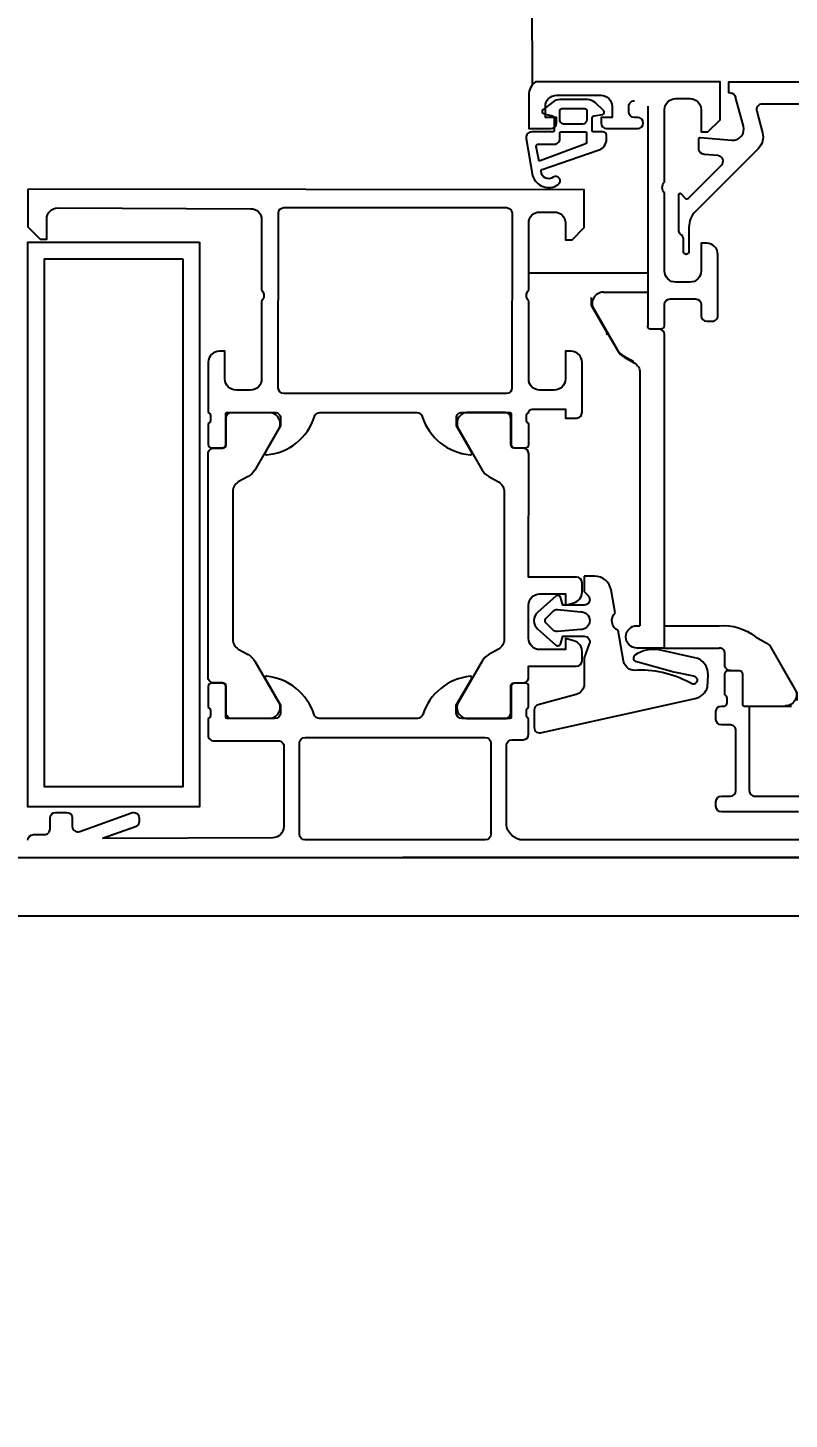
# Model space of a CAD drawing. Header units: metres. Extents: x 493 to 630, y -132 to -15.
# Drawn here: x 554.6355 to 554.7004, y -83.1075 to -82.9889 of the extents above; entities that cross this region are included whole.
import ezdxf
from ezdxf import colors
from ezdxf.entities.mleader import LeaderData, LeaderLine
from ezdxf.math import Vec2, Vec3

# ---------------------------------------------------------------- set-up
doc = ezdxf.new("R2010")
doc.units = ezdxf.units.M
doc.header["$MEASUREMENT"] = 0
doc.header["$PDMODE"] = 3
doc.linetypes.add('HIDDEN2', pattern=[0.1875, 0.125, -0.0625])
for name, color, linetype in [('a_cote_100', 9, 'Continuous'), ('a_cote_50', 9, 'Continuous'), ('a_punctat', 40, 'HIDDEN2'), ('a_tamplarie_ferestre', 6, 'Continuous'), ('a_vederi subtiri', 124, 'Continuous')]:
    doc.layers.add(name, color=color, linetype=linetype)
doc.layers.add('a_suprafete', color=7, linetype='Continuous', plot=False)
doc.styles.get("Standard").update_dxf_attribs({"font": 'ARIALN.TTF'})
doc.dimstyles.new('50 cote', dxfattribs={"dimtxt": 0.09, "dimasz": 0.06, "dimexe": 0, "dimexo": 0, "dimgap": 0.018, "dimtad": 1, "dimdec": 1, "dimlfac": 100, "dimrnd": 0.5, "dimdsep": 46, "dimtxsty": 'Standard', "dimblk": 'OBLIQUE', "dimcen": 0.00045, "dimclrd": 256, "dimclrt": 4, "dimadec": 1, "dimazin": 0, "dimtfac": 1, "dimtdec": 1, "dimtix": 1, "dimtofl": 0, "dimtmove": 0, "dimatfit": 3, "dimldrblk": 'OBLIQUE', "dimfxl": 0, "dimtolj": 1, "dimtzin": 0, "dimarcsym": 0})

# ---------------------------------------------------------------- blocks, each defined once
blk = doc.blocks.new('_Oblique')
at = {"color": 0, "linetype": 'ByBlock', "lineweight": -2}
blk.add_line((-0.5, -0.5), (0.5, 0.5), dxfattribs=at)
blk = doc.blocks.new('*D54')
at = {"layer": 'a_cote_100', "lineweight": -2, "ltscale": 30}
blk.add_line((554.7260096099407, -82.98458062453591), (554.7260096099407, -82.78458062453592), dxfattribs=at)
at = {"layer": 'Defpoints', "color": 0, "ltscale": 30}
for p in [(554.5861438654737, -82.78458062453592), (554.7260096099407, -82.78458062453592), (554.5861438654737, -82.98458062453591)]:
    blk.add_point(p, dxfattribs=at)
at = {"layer": 'a_cote_100', "lineweight": -2, "ltscale": 30, "xscale": 0.06, "yscale": 0.06, "zscale": 0.06}
for p, rotation in [((554.7260096099407, -82.78458062453592), 90), ((554.7260096099407, -82.98458062453591), 270)]:
    blk.add_blockref('_Oblique', p, dxfattribs=dict(at, rotation=rotation))
at = {"layer": 'a_cote_100', "color": 4, "ltscale": 30, "insert": (554.6620580410456, -82.88458062453606), "char_height": 0.09, "attachment_point": 5, "rotation": 90}
blk.add_mtext('\\A1;20', dxfattribs=at)
blk = doc.blocks.new('*D184')
at = {"layer": 'a_cote_50', "lineweight": -2, "ltscale": 0.3}
blk.add_line((555.7103166750776, -83.1885321934308), (554.3603166750777, -83.1885321934308), dxfattribs=at)
at = {"layer": 'Defpoints', "color": 0, "ltscale": 0.3}
for p in [(554.3603166750777, -83.05958062453587), (555.7103166750776, -83.05958062453587), (554.3603166750777, -83.1885321934308)]:
    blk.add_point(p, dxfattribs=at)
at = {"layer": 'a_cote_50', "lineweight": -2, "ltscale": 0.3, "xscale": 0.06, "yscale": 0.06, "zscale": 0.06, "rotation": 180}
blk.add_blockref('_Oblique', (554.3603166750777, -83.1885321934308), dxfattribs=at)
at = {"layer": 'a_cote_50', "lineweight": -2, "ltscale": 0.3, "xscale": 0.06, "yscale": 0.06, "zscale": 0.06}
blk.add_blockref('_Oblique', (555.7103166750776, -83.1885321934308), dxfattribs=at)
at = {"layer": 'a_cote_50', "color": 4, "ltscale": 0.3, "insert": (555.0353166750776, -83.12458062453585), "char_height": 0.09, "attachment_point": 5}
blk.add_mtext('\\A1;135', dxfattribs=at)
blk = doc.blocks.new('nod mobil')
at = {"layer": 'a_tamplarie_ferestre'}
for p, q in [((-0.01929098291367382, 0.06829945930695658), (-0.06929044122536254, 0.06829945930695658)), ((-0.04579087219879341, 0.04948786015586393), (-0.04086445239137504, 0.04948786015586393)), ((-0.04579087219828182, 0.04748788383847113), (-0.04086445239063607, 0.04748788383824376)), ((-0.05128351335896753, 0.01752627020897535), (-0.04729098282501809, 0.01752627020897535))]:
    blk.add_line(p, q, dxfattribs=at)
at = {"layer": 'a_tamplarie_ferestre', "extrusion": (9.860761315262648e-32, 1.500000000000001e-15, -1)}
for points in [[(0.1030061019707205, 0.0682994613654273), (0.06929044122536254, 0.06829945930695658)], [(0.1025061038779995, 0.06625431341268495), (0.1015061057860294, 0.06625431341245758)], [(0.09333502879856326, 0.06554266792556973), (0.09628361820978171, 0.06661646433383339)], [(0.1010061057857143, 0.06575431341258309), (0.1010061057859417, 0.06475431722748226)], [(0.0990061095998982, 0.06475431722748226), (0.09900610959984135, 0.06551031393161111)], [(0.09833504747406607, 0.06598036033585686), (0.09367722665571421, 0.06428400089964725)], [(0.0930061229516923, 0.06475381312009176), (0.09300612295174915, 0.06507285222699011)], [(0.100506107693036, 0.06425431722760777), (0.09950610959964479, 0.06425431722760777)]]:
    blk.add_lwpolyline(points, dxfattribs=at)
at = {"layer": 'a_tamplarie_ferestre', "extrusion": (2.000000000036116e-16, -2.000627397658664e-16, -1)}
for points in [[(0.08099335337495006, 0.06652946017726435), (0.09628361820978171, 0.06661646433383339)], [(0.06189334679523029, 0.06672945712563205), (0.07809334088160824, 0.06672945712563205)], [(0.0799933533745758, 0.05832946311011256), (0.0799933533744479, 0.06552946005831473)], [(0.0785933408813122, 0.06622945712570072), (0.07859334088165326, 0.05802946768790207)], [(0.06139334679484421, 0.05802946768795891), (0.06139334679485842, 0.0662294571254165)], [(0.05999335289840246, 0.06538497458461734), (0.05999335289828878, 0.05822946463615608)], [(0.08629334116757548, 0.05782946311012438), (0.08049335337462082, 0.05782946311018122)], [(0.07809334088132402, 0.05752946768785705), (0.06189334679504555, 0.05752946768785705)], [(0.0594933528983006, 0.05772946463605422), (0.05849335289883584, 0.05772946463599737)], [(0.08679334116733628, 0.05582865042811136), (0.08679334116756365, 0.05732946311024989)], [(0.05799335289833607, 0.05722946463578182), (0.05799335289857765, 0.05582946311022852)], [(0.08659334016751075, 0.05510186742810674), (0.08659334016751075, 0.05555546142824141)], [(0.08521336684873404, 0.05570946311024727), (0.08521336684857772, 0.05294865242819924)], [(0.08079367097356283, 0.05582946311011483), (0.08509336684825541, 0.05582946311011483)], [(0.08167516643091233, 0.05223664278724982), (0.08029367097347517, 0.05462946311024552), (0.08029367097346096, 0.05532946311029718)], [(0.06799339440995311, 0.05582959281002786), (0.07679362946181811, 0.05582959281002786)], [(0.06449335289853764, 0.05532946311029718), (0.06449335289823921, 0.05462946311024552), (0.06311185744063152, 0.05223664278730666)], [(0.05969332721748799, 0.05582946311028536), (0.06399335289830788, 0.05582946311005799)], [(0.0595733272178478, 0.05294946511037324), (0.0595733272174499, 0.05570946311024727)], [(0.05819335389833213, 0.05555627411024489), (0.05819335389834634, 0.05510268010999653)], [(0.08679334116739312, 0.05294865242808555), (0.08679334116750681, 0.05482866342811121)], [(0.05799335289862029, 0.05482947611022837), (0.05799335289827923, 0.05294946511037324)], [(0.08551336684850241, 0.05264865242827454), (0.08649334116752527, 0.05264865242827454)], [(0.0582933528988292, 0.05264946511022117), (0.05927332721769574, 0.05264946511022117)], [(0.08649337061321205, 0.03150946909124741), (0.08551339629424604, 0.03150946909124741)], [(0.08029352510845911, 0.0288293337620189), (0.0802935251081891, 0.02952933833978477), (0.0816755953376429, 0.03192316205780799)], [(0.06310498655734875, 0.03193385646693514), (0.06449323118670236, 0.02952933833967109), (0.06449323118658867, 0.0288293337620189)], [(0.06326404417495723, 0.03212386653791555), (0.06322373045414054, 0.03212933681368213)], [(0.05927320550593151, 0.03150933176203807), (0.05829323118706498, 0.03150933176209492)], [(0.08679337061309411, 0.02932945809118337), (0.08679337061359149, 0.03120946909120903)], [(0.08521339629398028, 0.03120946909109534), (0.08521339629375291, 0.02844933393578231)], [(0.05957320550591305, 0.02844933393555493), (0.05957320550585621, 0.03120933176194285)], [(0.05799323118691291, 0.03120933176199969), (0.0579932311866429, 0.02932932076214456)], [(0.08659336961331121, 0.0286026600912237), (0.08659336961331121, 0.02905625409118784)], [(0.0581932321868095, 0.02905611676214903), (0.05819323218673844, 0.02860252276201436)], [(0.05769338377446331, 0.02802946803956274), (0.05469336558321913, 0.02802946803956274), (0.0546933655830486, 0.02882946346164772), (0.0536933655833991, 0.02882945583235141)], [(0.08679337061330727, 0.02382946346199333), (0.08679337061325043, 0.02832947109129691)], [(0.08509339608612265, 0.02832933393563053), (0.08079352510902993, 0.02832934139149756)], [(0.07676829381479422, 0.02832934139138388), (0.06803554224860875, 0.02832934139138388)], [(0.06399323118678524, 0.02832934139149756), (0.059693205713927, 0.02832933393540316)], [(0.05319336558359566, 0.02832946346183007), (0.05319330454847204, 0.02382946346199333)], [(0.08299338472774309, 0.02632946346176368), (0.08429337252034941, 0.02632946346193421)], [(0.0599933685157481, 0.02662946651366838), (0.07999336946852509, 0.02662946651338416)], [(0.05569330442915543, 0.02632946346182052), (0.05699335325709853, 0.02632946346182052)], [(0.08529337061338538, 0.0253294634620147), (0.08529337061327169, 0.02282946346196013), (0.08579337061297565, 0.02282946346184644)], [(0.08199338472724094, 0.0183294634620097), (0.08199338472746831, 0.02532946346195786)], [(0.0804933694690817, 0.02612946651362336), (0.08049336946915275, 0.01042946932733457)], [(0.05949336851574571, 0.01042946932727773), (0.05949336851575993, 0.0261294665136802)], [(0.05799335325674804, 0.02532946346190101), (0.05799335325680488, 0.01832946346195286)], [(0.0541933045479368, 0.02282946346184644), (0.05469330454803867, 0.02282946346196013), (0.05469330454810972, 0.02532946346190101)], [(0.08199338472753936, 0.01102945254262977), (0.08199338472736883, 0.01732946346180597)], [(0.05799335325690436, 0.0173294634619765), (0.05799335325669119, 0.011329028348257)], [(0.05469330454815235, 0.0113290130895507), (0.05469330454782551, 0.01282947061446293), (0.05409332896216767, 0.01282947061474715), (0.05299335337191735, 0.01172949526727507), (0.05299335337168998, 0.008329463187521924), (0.1030061150739954, 0.008262258918080079)], [(0.1030061150739954, 0.008262258918080079), (0.1030061150739954, 0.01166226048019325), (0.1019061394879373, 0.01276225871589531), (0.1013061333846963, 0.01276225871595216), (0.1013061333844831, 0.01096224827335845)], [(0.1003061352914756, 0.009962248273097885), (0.08299338472784257, 0.01002945254259657)], [(0.05699335325728327, 0.0103290207189275), (0.05569330442916964, 0.01032902071870012)], [(0.07999336946903668, 0.00992946932723271), (0.05999336851596127, 0.00992946932740324)]]:
    blk.add_lwpolyline(points, dxfattribs=at)
at = {"layer": 'a_tamplarie_ferestre', "extrusion": (2.000000000035939e-16, -4.000627397658665e-16, -1)}
for points in [[(0.05880079548184369, 0.06669948376782031), (0.04949036188050115, 0.06669948376782031)], [(0.04949036188050115, 0.06669948376782031), (0.04079034585892316, 0.06669965578652182), (0.02789098291339087, 0.0666996557866355)], [(0.03375171078016592, 0.06419840210196526), (0.04066386797957477, 0.0641984021020221)], [(0.04116386797933558, 0.06369840210192024), (0.04116386797967664, 0.06329837768799962)], [(0.04066386797957477, 0.06279837768784091), (0.03986388018644504, 0.06279837768761354)], [(0.03766386797941834, 0.0627983776879546), (0.03335168629308782, 0.06279837768801144)], [(0.03936388018634318, 0.06229837768779589), (0.03936388018622949, 0.05689847582135599)], [(0.03816380694416921, 0.05469827955499795), (0.03816380694395605, 0.06229837768802327)], [(0.05749678437047123, 0.05506216997110869), (0.05749678437037176, 0.05661952018579086)], [(0.05680543937070581, 0.05708146518583135), (0.0430256690555666, 0.05402655952406121)], [(0.03986388018677189, 0.05639847582125412), (0.04066386797973109, 0.05639847582131097)], [(0.04116386797950611, 0.05589847582137963), (0.04116386797956295, 0.05519827955509982)], [(0.05373796537043063, 0.05367133918593936), (0.05712619319837131, 0.05457920687183559)], [(0.04066386797944688, 0.05469827955516848), (0.04036445239098896, 0.05469827955516848)], [(0.04016445139127711, 0.05442509055495748), (0.0401644513913908, 0.05397149655527755)], [(0.03878447807193197, 0.0518182815549153), (0.03878447807187513, 0.05457827955518724)], [(0.03866447807224915, 0.05469827955516848), (0.03436445239130137, 0.05469827955499795)], [(0.03386445239108582, 0.05419827955506662), (0.03386445239102898, 0.05349827955512865), (0.03524594784865087, 0.05110545923213294)], [(0.05254141237089982, 0.04912081718612171), (0.05299678437029343, 0.05037194118597199), (0.05299678437047817, 0.0527053971860596)], [(0.04191975705522566, 0.05301316252405286), (0.04187052307715078, 0.05188539854475493)], [(0.04036445239121633, 0.05369829255516834), (0.04036445239115949, 0.05181828155525636)], [(0.04839358695444673, 0.05066592818303661), (0.04494527491034717, 0.051624729794014), (0.04316688905572619, 0.05199686652406399)], [(0.04006445239106426, 0.05151828155521798), (0.03908447807214088, 0.05151828155521798)], [(0.04945547937076356, 0.05067365918591804), (0.04994077237070371, 0.04792141018714347)], [(0.04304443073721131, 0.05035553366190015), (0.0462498050556519, 0.04964490652412223)], [(0.05717774937035358, 0.04778524518610539), (0.05558068954690043, 0.04920547228135774)], [(0.05509155503717977, 0.04905894156382828), (0.05492288137055823, 0.0484294711860116), (0.05300335337064155, 0.04842947118618213)], [(0.05580518365032106, 0.04787266247296884), (0.05640034737042754, 0.04727647118608047)], [(0.05330335337067993, 0.04782946318601944), (0.05540682265048247, 0.04801742972347256)], [(0.05558066379019522, 0.04485382214761557), (0.05717774937058095, 0.04627374018616592)], [(0.05640034737075439, 0.04678247118613399), (0.05580518343374763, 0.04618628068101316)], [(0.05022043637053741, 0.04633535618756923), (0.05058479337043309, 0.04426899518608707)], [(0.0554068267425265, 0.04604151336798168), (0.05330335337089309, 0.04622946318608001)], [(0.05300335337062734, 0.04562945918621608), (0.05492287837070364, 0.04562945918615924), (0.05509156763180556, 0.04500033001477277)], [(0.05300335337057049, 0.04302946318614431), (0.05300335337051365, 0.04442174918614228), (0.0526497993708972, 0.04477591218602583)], [(0.0520620043706117, 0.04302946318620116), (0.05300335337057049, 0.04302946318614431)], [(0.05096497976171577, 0.02110909053192245), (0.05234647521884028, 0.01871627020875621), (0.05234647521901081, 0.01801627020904562)], [(0.04729098282514599, 0.02070878097799778), (0.04729098282524546, 0.02071366401685282)], [(0.04729098282508915, 0.0008299126026258818), (0.04729098282507493, 0.02050985036078146)], [(0.04707084651808202, 0.02080985036002403), (0.04609087219881758, 0.02080985036013772)], [(0.04579087219883604, 0.02050985036004249), (0.04579087219906341, 0.01862983936018736)], [(0.04199055646155614, 0.02012985080415319), (0.04149055640199606, 0.02012985080421004)], [(0.04249054120248275, 0.01862985080413182), (0.04249055646148747, 0.0196298508042787)], [(0.04099094551588678, 0.01963025897686066), (0.04099094551577309, 0.01412990039517581)], [(0.04529087219930261, 0.01812983936019918), (0.04299055634191973, 0.01812983935991497)], [(0.04349105606763715, 0.01662986987781778), (0.04479107437828134, 0.01662986987781778)], [(0.04729098282497546, 0.01581666235767898), (0.0579933532569612, 0.01581666235756529)], [(0.04579104386050403, 0.01562986987784143), (0.04579104386063193, 0.008629869878006957)], [(0.04199088452539002, 0.01312990039542683), (0.04249105618663407, 0.0131298698778437), (0.04249105618642091, 0.01562986987789827)], [(0.04579104386029087, 0.00762986987780323), (0.04579107437838559, 0.001129869878184309)], [(0.05799340242027995, -0.0001700561625739283), (0.05799341767921362, 0.002829943837298288), (0.0559934176789767, 0.002829943837355131)], [(0.04249105618659144, 0.001129869878241152), (0.04249105618647775, 0.003129839360440201), (0.04189101956558261, 0.003129869878193858), (0.04079104393321131, 0.002029772221874282), (0.0407909828895896, -0.001370610771289194), (0.05739289393460467, -0.001370487055055492)], [(0.05099340242050232, 0.002829943837355131), (0.04819335359270838, 0.002829943837355131)], [(0.05549341767914484, 0.002329913319556454), (0.05549341767944327, 0.001829943837208248), (0.05649340242037226, 0.001829943837321935), (0.05649341767946225, 0.000829943837288738)], [(0.05049340242096889, 0.0008299133197624542), (0.0504934024208552, 0.001829943837378778), (0.0514934024204905, 0.001829943837378778), (0.05149340242066103, 0.002329943837366955)], [(0.04899340242070593, 0.001329943837390601), (0.04899340242047856, 0.000829943837288738)], [(0.04819335359265153, 0.001829943837378778), (0.04849340242118672, 0.001829943837378778)], [(0.04479104386030031, 0.0001298698781511121), (0.04349105606780768, 0.0001298698782079555)], [(0.05549341767972749, -0.0001700561626307717), (0.05149340242060418, -0.0001700561625739283)]]:
    blk.add_lwpolyline(points, dxfattribs=at)
at = {"layer": 'a_tamplarie_ferestre'}
for points in [[(-0.08757187647799469, 0.01304231352304441), (-0.08757483770423846, 0.0637502778271255), (-0.1030093556757947, 0.06374937648746481), (-0.103006394449551, 0.01304141218338373)], [(-0.0890620064080565, 0.01454231409945805), (-0.0890647753733731, 0.0619580072016106), (-0.1015093386177313, 0.06195728046827753), (-0.1015065696524147, 0.01454158736612499)]]:
    blk.add_lwpolyline(points, close=True, dxfattribs=at)
at = {"layer": 'a_tamplarie_ferestre', "extrusion": (2.000000000036116e-16, -2.000627397658666e-16, -1)}
for points in [[(0.08518335398811416, 0.05531946456937931), (0.08518302203765415, 0.05291946618660859)], [(0.08120681387300976, 0.05581946318665132), (0.08468335537101268, 0.05581946318659448)], [(0.06358019508367363, 0.05581922135945661), (0.06010365358862657, 0.05581937271165316)], [(0.0596036333288481, 0.05531939573802447), (0.05960386139271634, 0.05291939734308926)], [(0.08260463980769828, 0.0506573010937359), (0.08050787187302433, 0.05428901018660781)], [(0.0621821456993672, 0.05065711977829324), (0.06427907083531181, 0.05428873810609502)], [(0.08548302203763569, 0.05261946618651336), (0.08629335337111854, 0.05261946618657021)], [(0.05930384840684155, 0.05261941032927098), (0.05849351707441031, 0.05261944453957312)], [(0.08679335337093619, 0.05211946618652519), (0.08679335337070881, 0.03203946618702957)], [(0.05799349543174515, 0.0521194661833988), (0.05799339653061963, 0.05112944792790586), (0.05369339347898006, 0.0511294479279627)], [(0.08409335237116977, 0.04958113018676613), (0.08319960342419108, 0.05008280901938633)], [(0.06070390566515016, 0.04958691729757447), (0.0615871572155271, 0.05008265345816199)], [(0.05319338584922662, 0.05062944792786084), (0.0531933858494682, 0.04979845427527607)], [(0.05393439079313112, 0.04883245085750332), (0.05469337059082591, 0.04862944792790813), (0.05469337059071222, 0.04962944792788448), (0.05699338890110539, 0.04962944792794133)], [(0.08459335437090942, 0.03544382818682834), (0.0845933543711368, 0.04871510418672642)], [(0.06019277260696754, 0.03544381353344761), (0.06019334706407165, 0.04871492439292524)], [(0.05799339653037805, 0.04862944792796497), (0.05799339653043489, 0.04562944792792223)], [(0.0569933889011196, 0.04462944792783219), (0.05469337059078327, 0.04462944792800272), (0.0546933934789422, 0.04562944792803592), (0.05393439079330165, 0.04542644499821336)], [(0.05319336296145138, 0.04446044158032691), (0.05319338584922662, 0.04362944792802637)], [(0.05369339347856794, 0.0431294479279245), (0.05799370406418802, 0.04312944792798135), (0.05799262624340429, 0.03203946220276066)], [(0.08319960342448951, 0.0340761233539979), (0.08409335237116977, 0.03457780218707285)], [(0.06158646434596449, 0.03407596380782252), (0.0607032557159215, 0.03457177643156228)], [(0.08050787187302433, 0.02986992218723117), (0.08260463980786881, 0.03350163127959149)], [(0.06427801382393739, 0.02986964612961174), (0.06218140309404419, 0.0335014459799936)], [(0.08629335337072064, 0.0315394661870414), (0.08548302203780622, 0.03153946618715509)], [(0.05849260459962125, 0.03153944055986813), (0.0593029359325925, 0.03153940634933861)], [(0.08518302203744099, 0.03123946618700302), (0.08518335398845522, 0.0288394678042323)], [(0.05960292294612657, 0.03123939336387593), (0.05960248710887583, 0.02883939499753296)], [(0.08467335537085319, 0.0283394691872445), (0.08120681387261186, 0.0283394691872445)], [(0.06010246408227715, 0.02833937473803871), (0.0635790055769263, 0.02833922338561479)]]:
    blk.add_lwpolyline(points, dxfattribs=at)
at = {"layer": 'a_tamplarie_ferestre', "extrusion": (2.000000000035939e-16, -4.000627397658668e-16, -1)}
for points in [[(0.03625467804711491, 0.04938840355646335), (0.03406074760171407, 0.05318841655650886)], [(0.0403644760716162, 0.05100836749238624), (0.04036445239138686, 0.04998788383829833)], [(0.04579087219879341, 0.04948786015586393), (0.04826445420447101, 0.04948786015586393)], [(0.04579087219879341, 0.04948786015586393), (0.04579087219872235, 0.02133984936000388)], [(0.03761184000940432, 0.04848838776899811), (0.03664682222957083, 0.04900781383059893)], [(0.04826445420441416, 0.04748786015591122), (0.04799089966469694, 0.04748786015591122)], [(0.04799089966452641, 0.02474424730132796), (0.04799089966469694, 0.04748786015591122)], [(0.04947075460377448, 0.02324578760283202), (0.04855699507515965, 0.02375869876851766)], [(0.04941515158328968, 0.02335936975401864), (0.04850139205468906, 0.02387228091936322)], [(0.05214953879244888, 0.01902627015761027), (0.05003557403784953, 0.02268776501972525)], [(0.05209393577160881, 0.01913985230851267), (0.0499799710173221, 0.02280134717068449)], [(0.04629087219888106, 0.02083984936007255), (0.04710120352906699, 0.02083984935990202)]]:
    blk.add_lwpolyline(points, dxfattribs=at)
at = {"layer": 'a_tamplarie_ferestre', "extrusion": (4.000000000035759e-16, -6.000627397658844e-16, -1)}
for points in [[(0.04409334566754808, 0.01385970538865422), (0.04409334541327325, 0.01274035551989527)], [(0.04359336092647936, 0.01169631122451165), (0.04359336092677779, 0.01385970538882475)], [(0.04449335482310346, 0.01203101581364763), (0.04449335482270556, 0.008740991157424105)], [(0.03737244417914098, 0.004646967351959574), (0.04300757448896775, 0.01028209766229793)], [(0.04431920879983409, 0.008673891476178142), (0.04397464730959655, 0.009054636418966311)], [(0.0436599960586932, 0.009096064031439255), (0.04067182859341756, 0.006113552511237685)], [(0.04098181083402608, 0.005261914193908979), (0.04223693075358881, 0.005158411443574096)], [(0.04269335177133371, 0.004660318792389262), (0.04269335177117739, 0.003721801859512652)], [(0.04258454339709772, 0.003622190552221127), (0.03974012907951874, 0.003873714864653266)], [(0.03868704393120481, 0.002618694961540768), (0.03939405062386925, -5.3043436309963e-09)], [(0.03750382235251948, 0.001258814275786335), (0.03698419954980636, 0.003198069036272955)], [(0.03349336912846468, 0.0006293848162499671), (0.03702086642022095, 0.0006293892270150536)], [(0.03987700655638093, -0.0003706107730749864), (0.03999333956450357, -0.0003706107730749864), (0.03999333956444673, -0.001370610772937653), (0.01899340059988219, -0.001370610772880809)]]:
    blk.add_lwpolyline(points, dxfattribs=at)
at = {"layer": 'a_tamplarie_ferestre', "extrusion": (2.000000000036116e-16, -2.000627397658667e-16, -1)}
for points in [[(0.05821872839210585, 0.003715727108669853), (0.05763733937045856, 0.00703545318617671)], [(0.05678144637033711, 0.006492181186047219), (0.05173522037058831, 0.004764499185966997)], [(0.05709007936792432, 0.005645434990242393), (0.0573103623707425, 0.00443596618617903)], [(0.05293884337062593, 0.004233973186160256), (0.05695698434897167, 0.00572129808790578)], [(0.05711046837053857, 0.004229461186071148), (0.0556933513704081, 0.004229461186127992)], [(0.05279292037074867, 0.003229484186249465), (0.05279292037079131, 0.004041426186176977)], [(0.05099336137068633, 0.003798397186187685), (0.05099334937052902, 0.003429492186171501)], [(0.05584335137081098, 0.003129482186125188), (0.0577262220080712, 0.0031294740440444)], [(0.05569335337050063, 0.001882934186255625), (0.05569335337042958, 0.002979484186084846)], [(0.05519335137063308, 0.003730003186149133), (0.05519335137047676, 0.003229484186078935)], [(0.05509335237071866, 0.003129486186196573), (0.05289292237057452, 0.003129482185897814)], [(0.05229336437049881, 0.002979496186071628), (0.05229335337061514, 0.001882934186028251)], [(0.0512933523707062, 0.003129493186008858), (0.05214336737067526, 0.003129493186293075)], [(0.056645113370692, 0.001499216186289232), (0.05584158837029918, 0.001689750186017136)], [(0.05519335037025996, 0.002029483186163361), (0.05519335037071471, 0.001229473186128871)], [(0.05315888901260735, 0.002429485185871272), (0.05479335237068028, 0.002429485186098645)], [(0.05275889201296025, 0.001229473186015184), (0.05275889201301709, 0.002029483186163361)], [(0.05214511437044678, 0.001689746185832064), (0.05134174237072386, 0.001560652186128664)], [(0.05580338244772065, 0.0004396150557113288), (0.05672191137047378, 0.001152814186127671)], [(0.05271145816062983, 0.0002294721860494064), (0.05519009155968035, 0.0002294721861062499)], [(0.0549933493706618, 0.001029472186246494), (0.05295889201266846, 0.001029476186090506)], [(0.05125207737053472, 0.001226050186005523), (0.05202794762703888, 0.0004995315377982479)]]:
    blk.add_lwpolyline(points, dxfattribs=at)
at = {"layer": 'a_tamplarie_ferestre'}
for centre, radius, start, end in [((-0.1025060938071078, 0.06675432157629757), 0.000500008163680858, 180.0009354629109, 269.9988459705698), ((-0.08099337328503964, 0.06552944026714158), 0.001000019910524334, 0.001133924637777911, 89.99885924321892), ((-0.07809334088172193, 0.06622945712564388), 0.0004999999999881766, 90, 180), ((-0.06189334679507397, 0.06622945712553019), 0.0004999999999881766, 0, 90), ((-0.05842239910931823, 0.06515797822441982), 0.001587269087205101, 103.7918074651611, 171.777903606359), ((-0.09350612295179417, 0.06507285222699011), 0.0004999999999881393, 0, 69.98974622593313), ((-0.1005061016109039, 0.06475432140166504), 0.0005000041742330564, 180.0004783244837, 269.999303109033), ((-0.09950611735958148, 0.06475432498683631), 0.0005000077593987789, 270.0008891418378, 359.9991108573708), ((-0.09350612295179417, 0.06475381312037598), 0.000499999999988174, 249.9885815486371, 0), ((-0.04066386797929056, 0.0636984021018634), 0.0004999999999881783, 90, 180), ((-0.04066386797968846, 0.06329837768805646), 0.0004999999999881766, 180, 270), ((-0.08049334973522093, 0.05832945947082635), 0.0004999963606447853, 269.9995829571371, 0.0004170445076121589), ((-0.0780933408815514, 0.05802946768784523), 0.0004999999999881766, 180, 270), ((-0.06189334679477554, 0.05802946768773154), 0.0004999999999881837, 270, 0), ((-0.05949335289801638, 0.05822946463592871), 0.0004999999999881837, 180, 270), ((-0.04066375326091531, 0.05589836110272017), 0.0005001147316166762, 90.01314275308142, 179.9868572452673), ((-0.08687217761422517, 0.05556112983629191), 0.0002788950563208394, 358.8354106243283, 73.58012358129149), ((-0.08687220826334396, 0.05509620676872373), 0.0002789255417305553, 286.4245945557192, 1.162870074655372), ((-0.0850933668483691, 0.05570946310990621), 0.0001199999999971634, 90, 180), ((-0.08468335801070737, 0.05531946720907399), 0.0004999959774337582, 89.99969751978121, 180.0003024802155), ((-0.0813491245221627, 0.05482964511185173), 0.0009999960709008303, 327.2729839002798, 81.81839194755648), ((-0.08079367097356283, 0.05532946311024034), 0.0004999999999881704, 0, 90), ((-0.07679362946210233, 0.05532959281003968), 0.0004999999999883187, 90, 162.2530022978135), ((-0.06799339440972574, 0.05532959281003968), 0.0004999999999882075, 17.74699770218626, 90), ((-0.06399335289832209, 0.0553294631101835), 0.0004999999999881766, 90, 180), ((-0.05969332721724641, 0.05570946311019043), 0.0001199999999971634, 0, 90), ((-0.05791451645212931, 0.0555619425181817), 0.0002788950563208456, 106.4198764187188, 181.1645893756717), ((-0.05791448580255576, 0.05509701945089773), 0.0002789255417305512, 178.8371299253446, 253.5754054442745), ((-0.04066386797951793, 0.05519827955515666), 0.0004999999999881482, 180, 270), ((-0.03492677380315001, 0.05368841517474721), 0.0009999999999763503, 330.0000914034026, 90), ((-0.08629335604997834, 0.05211946886549867), 0.0004999973210861574, 89.99969301876526, 180.0003069812348), ((-0.0593038613926069, 0.05291941032885461), 0.0002999999999929065, 180.002480120208, 270.0024801202113), ((-0.05399682279166029, 0.05270538386650969), 0.001000038421177009, 0.0007631279396302002, 74.99831356639643), ((-0.04322355271246181, 0.05236485333693963), 0.0003723238702344644, 278.7538129472901, 96.33524479775386), ((-0.04847064958319436, 0.05049996587752048), 0.001000029537733579, 75.00109601464833, 169.9976727760969), ((-0.0398644760722533, 0.05100839117466194), 0.0004999999999881872, 90, 180.0027138051788), ((-0.04006445239095058, 0.05181828155525636), 0.0002999999999929244, 180, 270), ((-0.0390844780724251, 0.05181828155525636), 0.0002999999999929103, 270, 0), ((-0.08390367795824716, 0.05140730101686586), 0.001499999999964522, 297.9942546365385, 330.0000033994821), ((-0.06119334706295376, 0.04871488110677547), 0.000999999999976356, 0.002480120208067396, 60.69612713573963), ((-0.05699342231264382, 0.04862947371009341), 0.000999974218394455, 89.99808562078145, 180.0014772462288), ((-0.05300334516465455, 0.04892946771275319), 0.0004999965268957848, 269.9990596387328, 22.50112698513113), ((-0.04826445420464154, 0.04848786015588757), 0.0009999999999762963, 90, 270), ((-0.03712070424860769, 0.04988840217492907), 0.000999999999967796, 298.2865833179541, 330.0000914034026), ((-0.05545132544466469, 0.04751941416031968), 0.0004999999999881754, 84.89359805732072, 135.0494186966725), ((-0.05330335337066572, 0.04702946318599288), 0.0007999999999810828, 270, 90), ((-0.04954558144051191, 0.0470340442474253), 0.000971387760990797, 114.0059358338023, 225.9940720566404), ((-0.04047018399433, 0.05199345878264694), 0.004522792627342231, 264.9989693747302, 309.1968371150975), ((-0.05615568872248389, 0.0470294711861925), 0.0003476591061677144, 134.7271510109467, 225.2728489890533), ((-0.05699327888017081, 0.0456295655793042), 0.001000117657443958, 180.0067401362325, 269.9936969967598), ((-0.05545132552367704, 0.04653952928970284), 0.0004999999999881758, 224.9506292902902, 275.1059402545807), ((-0.05300334754407743, 0.04512946399438533), 0.0004999951918111308, 314.9997054567685, 90.00066771089206), ((-0.0611927726060344, 0.03544377024718415), 0.0009999999999763508, 299.3088331010935, 0.002480120208067396), ((-0.08390367795783504, 0.03275163135674575), 0.001499999999964502, 29.9999966005179, 62.00574536346222), ((-0.08629335605009203, 0.03203946350805609), 0.0004999973210933302, 179.9996930187653, 270.0003069812348), ((-0.05930292294637241, 0.03123940634969813), 0.0002999999999929102, 90.00248012021133, 180.002480120208), ((-0.08687223770864705, 0.02906191475068454), 0.000278925541730555, 358.8371299253446, 73.57540544427452), ((-0.08467835801066315, 0.02884446511166061), 0.0005050207028431561, 180.5669654812557, 270.5675704452851), ((-0.08134912452193532, 0.0293292872619304), 0.0009999960709008264, 278.1816080524412, 32.72701609972016), ((-0.08079351222613695, 0.02882932850889119), 0.0004999871177621201, 269.9985237642173, 0.0006019640941325886), ((-0.06399324406869766, 0.02882932850900488), 0.0004999871177621114, 179.9993980359059, 270.0014762357826), ((-0.05791436409118944, 0.02906177742153204), 0.0002789255417305544, 106.4245945557255, 181.1628700746554), ((-0.08687220705962773, 0.02859699168323004), 0.0002788950563208238, 286.4198764187188, 1.164589375671663), ((-0.08509339629439694, 0.02844933393583915), 0.0001199999999971598, 180, 270.0000993481146), ((-0.07676829381506423, 0.02882934139148574), 0.0004999999999881662, 196.9544018599457, 270), ((-0.06803554224821085, 0.02882934139148574), 0.000499999999987999, 270, 342.7104472846805), ((-0.05969320550566692, 0.02844933393555493), 0.0001199999999971626, 269.9999006518821, 0), ((-0.0579143947402514, 0.02859685435407755), 0.0002788950563208143, 178.8354106243283, 253.5801235812915), ((-0.05769323121637626, 0.02832946800032232), 0.0002999999999929289, 180.0256376759857, 269.9708635945946), ((-0.08429335179785369, 0.02532944464667253), 0.001000018815337834, 90.00118729119676, 179.9989219896153), ((-0.08299335365633453, 0.02532949453330957), 0.0009999689290966407, 359.9982196873157, 90.00178031349206), ((-0.07999336672821755, 0.0261294637726337), 0.0005000027408632893, 90.0003140788014, 179.9996859187494), ((-0.05999337125668092, 0.02612946377280423), 0.0005000027408633035, 0.0003140812505734662, 89.9996859211986), ((-0.05699329445930346, 0.02532940466397804), 0.001000058799433805, 90.00336866358725, 179.9966313356083), ((-0.05569339194573786, 0.02532937606434871), 0.001000087401268234, 0.005007067956534036, 89.9949861015416), ((-0.04899084390588371, 0.02474424730132796), 0.0009999442413759943, 299.3063529859265, 0), ((-0.08251836051954342, 0.01782946346213521), 0.0007249824704847863, 316.3958616177236, 43.60413838227532), ((-0.057468513916902, 0.01782946346213521), 0.0007248836686813678, 136.388423265339, 223.611576734661), ((-0.04529077767875833, 0.01862993388050427), 0.0005000945293237945, 180.0108291917266, 269.9891708066255), ((-0.04299059094716995, 0.01862988910448848), 0.0005000497455920705, 270.0039649956894, 359.9956115453511), ((-0.04479088155045474, 0.0156297075728844), 0.001000162323335374, 90.0110464245215, 179.990702131894), ((-0.0434912254533657, 0.01562970061098667), 0.001000169280877393, 0.009696615422316045, 89.99029655162657), ((-0.04384335329741873, 0.01387523820710612), 0.0002504744573857769, 356.4446021673365, 183.5553978326635), ((-0.05699329844823353, 0.01132907552732831), 0.001000054809777459, 180.0027030020812, 269.9968598657331), ((-0.05569339087458047, 0.01132910704603773), 0.001000086330796236, 270.0049525411375, 359.9946171523052), ((-0.04417469785745709, 0.01203677968373995), 0.0003187090900802913, 120.7538484810433, 181.0362535751637), ((-0.1003060774242073, 0.01096230423343059), 0.001000055961707848, 180.0032060935703, 269.9966846215561), ((-0.08299339079680124, 0.01102945861163107), 0.001000006069137505, 270.000347733873, 359.9996522685827), ((-0.0799933667282744, 0.01042947206821054), 0.0005000027408632963, 180.0003140812506, 269.9996859211986), ((-0.05999337125673776, 0.01042947206804001), 0.0005000027408632963, 270.0003140788014, 359.9996859187494), ((-0.0452660678454464, 0.008129869877961937), 0.0007249826319860416, 136.3958737706228, 223.6041262293772), ((-0.04439335482307172, 0.008740991157424105), 9.999999999763501e-05, 180, 317.8559540344778), ((-0.05673244464441041, 0.006634361945657474), 0.0001503879568382725, 172.5039683510514, 250.9838024006884), ((-0.05619556867918618, 0.006648182513913525), 0.0006860031992995313, 53.85877360573669, 179.5156824422076), ((-0.05699169781566127, 0.005627516558718071), 9.999999999763562e-05, 69.68784153648474, 169.6777480256985), ((-0.04219335518894241, 0.004660317323498475), 0.0004999965822622362, 94.99976891923049, 179.999831697056), ((-0.05711047185440066, 0.004429457635410472), 0.0001999964491833487, 178.1350751459281, 270.0009980603015), ((-0.05299292702615332, 0.004041417686380555), 0.0002000066556990995, 0.002434953685327582, 74.31137723333818), ((-0.03843308973058868, 0.003586292470401986), 0.001500000063743287, 345.0002036594001, 45.00079217133121), ((-0.05584334111063072, 0.002979494446094577), 0.0001499877404047671, 359.9960806707624, 90.00391933250756), ((-0.05509336758393601, 0.003229469972552579), 9.99837876366453e-05, 179.9918549334679, 270.0087180313017), ((-0.05289292497354836, 0.003229486789336988), 0.0001000046031823478, 270.0014914267159, 359.9985085732808), ((-0.05214338030232568, 0.002979509117608359), 0.0001499840690618946, 89.99506001090884, 180.0049399923481), ((-0.04259335177148671, 0.003721801859569496), 9.999999999763631e-05, 180, 275.0533757053452), ((-0.05589336477964935, 0.00188294378676801), 0.000200011409454349, 285.0028610771276, 359.9972497502445), ((-0.05479335546944242, 0.002029490284940039), 0.0003999949011026477, 89.9995560992005, 180.0010168557988), ((-0.05315890307419124, 0.002029474125095021), 0.0004000110613488357, 0.00129787312253572, 89.9979859274334), ((-0.05209333895312795, 0.001882943166890527), 0.0002000144173715361, 180.0025725832583, 254.9976640563484), ((-0.04849327744496179, 0.001329818861279364), 0.0005001249915680854, 90.01431761197243, 179.9856823880276), ((-0.05549352406036689, 0.000829837456194582), 0.0009998936244144377, 179.993904154382, 270.0060958431656), ((-0.05499335010263451, 0.001229472454156166), 0.0002000002678729418, 179.999790262927, 270.0002097370698), ((-0.05295888740880628, 0.001229471581950747), 0.00019999539607791, 269.9986810450382, 0.0004595143270527975), ((-0.05149327950977067, 0.000829820922831459), 0.0009998770930050816, 269.9929568388417, 0.005294605571118576), ((-0.04849350543828734, 0.0008298103090282893), 0.0004998970001610497, 179.9846956616667, 270.0118073866718), ((-0.04479116787895521, 0.001129776373829827), 0.000999906503504006, 179.9946421065811, 270.0071063969025), ((-0.04349089888735591, 0.001129712578745057), 0.000999842712976064, 269.9909928229864, 0.00901400425858802), ((-0.03985895798156491, 0.0001058548260175485), 0.0004768073179000772, 267.8306661265703, 347.1723726015479)]:
    blk.add_arc(centre, radius, start, end, dxfattribs=at)
at = {"layer": 'a_tamplarie_ferestre', "extrusion": (9.860761315262648e-32, 1.500000000000001e-15, -1)}
for centre, radius, start, end in [((0.1015061038232403, 0.06575431537584109), 0.0004999980369683452, 89.99977505326656, 180.0002249459322), ((0.09850569406621901, 0.06550993968681951), 0.0005004156736208126, 0.04284968812875506, 109.9384015728756)]:
    blk.add_arc(centre, radius, start, end, dxfattribs=at)
at = {"layer": 'a_tamplarie_ferestre', "extrusion": (2.000000000035939e-16, -4.000627397658665e-16, -1)}
for centre, radius, start, end in [((0.03986388018667242, 0.06229837768785274), 0.0004999999999881774, 90, 180), ((0.03766403652106476, 0.06229860724022274), 0.0004997704760259787, 359.9736831520636, 90.0193223066762), ((0.05699676865037873, 0.05661950325350062), 0.0005000157200240205, 0.001940225884928402, 112.497711466231), ((0.03986363032566942, 0.0568982259603672), 0.0004997502014765716, 179.9713537277957, 270.0286462713966), ((0.05699678437042621, 0.055062169970995), 0.0004999999999881758, 284.9999175729389, 0), ((0.04335037336319658, 0.05256207738563035), 0.001500046939580407, 102.5013586365385, 162.4995064219152), ((0.04044328883732362, 0.05443075896334904), 0.0002788950563208136, 106.4198764187085, 181.1645893756717), ((0.04044331948666979, 0.05396583589555348), 0.0002789255417305547, 178.8371299253446, 253.5754054442752), ((0.03866447807224915, 0.05457827955484618), 0.0001199999999971669, 0, 90), ((0.04811097550386023, 0.06135069929985093), 0.009885288726291293, 240.6424822485336, 270.5846353027296), ((0.04336909571418346, 0.05181997644069725), 0.001499999999964526, 177.5002667508717, 257.4997826089701), ((0.04827878264961782, 0.05038876402352344), 0.0002999999999929051, 304.8295044332968, 67.50014970558897), ((0.04673682664923717, 0.05260491194633232), 0.002999803682147526, 260.6566078829955, 304.8295044332968), ((0.05538133191159034, 0.04898129259174766), 0.0002999999999929067, 48.3540704595745, 164.9993556830774), ((0.056522871323196, 0.0470294926861925), 0.001000013549104708, 310.9097308280896, 49.09026917190699), ((0.05538133217898178, 0.04507802497744251), 0.0002999999999929063, 195.0097378870592, 311.6392786908775), ((0.05206203254897446, 0.04452949512102578), 0.001500031935171249, 190.0008580505154, 269.9989236831971), ((0.05108459500384299, 0.02117815042436177), 0.0001381197846450356, 115.1578097635357, 209.9999999999246), ((0.04609087219847652, 0.02050985035998565), 0.0002999999999929103, 90, 180), ((0.0419905339382467, 0.01962982828109716), 0.0005000225234772038, 0.002580829698710501, 89.99741917275047), ((0.04149052889700044, 0.01963026742373586), 0.0004995833811839425, 89.99684554764252, 180.00096875482), ((0.04199067873094009, 0.01412963362452047), 0.0009997332503114465, 179.984711079775, 270.0117943200076), ((0.05599354937068313, 0.00232981215287964), 0.0005001317016252537, 90.01508674970341, 179.9884102011506), ((0.05099328770212708, 0.002329829118821181), 0.0005001147316166637, 0.01314275473264763, 89.98685724688276), ((0.04819335359282206, 0.002329943837366955), 0.0004999999999881766, 90, 270), ((0.05649350186122604, -0.0001701556029161111), 0.001499900562074884, 306.8437227022455, 0.003798586635285278)]:
    blk.add_arc(centre, radius, start, end, dxfattribs=at)
at = {"layer": 'a_tamplarie_ferestre', "extrusion": (2.000000000036116e-16, -2.000627397658664e-16, -1)}
for centre, radius, start, end in [((0.08629335496745227, 0.05732947691024037), 0.0004999862001939237, 359.9984185919793, 90.00158140556175), ((0.0584933528982674, 0.05722946463589551), 0.0004999999999881748, 90, 180), ((0.08203189421409718, 0.05700607197206864), 0.004999999999881608, 197.7469977021865, 264.3774224493555), ((0.06275512965699193, 0.05700607197206864), 0.004999999999881794, 275.6225775506437, 342.2530022978137), ((0.08649334116775265, 0.05294865242831293), 0.0002999999999929066, 270, 0), ((0.08551336684844557, 0.05294865242831293), 0.0002999999999929064, 180, 270), ((0.05927332721763889, 0.05294946511037324), 0.0002999999999929013, 270, 0), ((0.05829335289865867, 0.05294946511037324), 0.0002999999999929066, 180, 270), ((0.08155555118861457, 0.05216758289486734), 0.0001381197846450354, 264.3774224493555, 29.99999999992459), ((0.06323147268263085, 0.05216758289475365), 0.000138119784645033, 150.0000000000754, 275.6225775506437), ((0.08649337061309836, 0.03120946909109534), 0.0002999999999929174, 0, 90), ((0.08551339629424604, 0.03120946909120903), 0.0002999999999929174, 90, 180), ((0.08155720956803236, 0.0319915118894869), 0.0001366999999967652, 330.0000814798519, 94.3396519333461), ((0.08191627257305356, 0.02725992515189546), 0.004881891175918552, 94.3396519333461, 163.0455981400543), ((0.06285749924764161, 0.02721759628877862), 0.004923085062686922, 17.28955271531946, 85.26316040219206), ((0.06323194437455015, 0.03199054182601913), 0.0001390378262387835, 93.38682756881596, 204.0602702859652), ((0.05927320550581783, 0.03120933176188601), 0.0002999999999929137, 0, 90), ((0.05829323118695129, 0.03120933176194285), 0.0002999999999929103, 90, 180), ((0.05369333484283345, 0.02832948657339784), 0.0004999692599016982, 89.99647716755796, 180.0026485599415), ((0.08579333624790308, 0.02382949782742116), 0.001000034366135351, 270.0019689345449, 359.9980310679043), ((0.0541933920186608, 0.02382955093230521), 0.001000087474370509, 180.0050112563145, 269.9949887436887)]:
    blk.add_arc(centre, radius, start, end, dxfattribs=at)
at = {"layer": 'a_tamplarie_ferestre', "extrusion": (2.000000000036116e-16, -2.000627397658666e-16, -1)}
for centre, radius, start, end in [((0.06343784158890742, 0.0548294094454036), 0.0009999960709008312, 327.2705037796412, 81.81591183050682), ((0.06010362930584279, 0.05531937673470111), 0.0004999959774337602, 89.99721739957607, 179.9978223600077), ((0.08548302203769254, 0.05291946618655174), 0.0002999999999929083, 180, 270), ((0.05849349543133542, 0.05211944454015338), 0.0004999999999881747, 89.99751987978867, 179.997519879792), ((0.06088314001500805, 0.05140717593110367), 0.001499999999964529, 297.9917745162444, 329.9975232800148), ((0.05369341552625428, 0.0506294182507645), 0.0005000296776441326, 90.00252629636284, 179.9965994474179), ((0.08359335396234258, 0.0487151033922828), 0.001000000408674858, 4.551500971362016e-05, 60.00011880033214), ((0.05419457839879271, 0.04979924429699167), 0.001001192860712961, 180.0452109676267, 254.9372000727247), ((0.05419431879228398, 0.04445982698240414), 0.001000956019629055, 105.0510599041308, 179.9648197645992), ((0.05369340816072565, 0.04362947023940933), 0.0005000223116292011, 180.0025565854245, 269.9983176675373), ((0.0835933539621152, 0.03544382898132881), 0.001000000408674854, 299.999881199665, 359.9999544849903), ((0.06088233248063091, 0.0327515022883631), 0.001499999999964511, 29.99751647868592, 62.00326524637146), ((0.08548302203747937, 0.03123946618700302), 0.0002999999999929174, 90, 180), ((0.05849262624303719, 0.0320394405594584), 0.00049999999998818, 179.997519879792, 269.9975198797887), ((0.06343673777350034, 0.02932904761956934), 0.0009999960709008257, 278.1791279318051, 32.72453597984346), ((0.06010248308564314, 0.02883937071499076), 0.000499995977433753, 179.9972173995761, 269.9978223600077)]:
    blk.add_arc(centre, radius, start, end, dxfattribs=at)
at = {"layer": 'a_tamplarie_ferestre', "extrusion": (2.000000000035939e-16, -4.000627397658668e-16, -1)}
for centre, radius, start, end in [((0.04086445239120451, 0.04998786015573842), 0.0004999999999881937, 179.9972861980781, 270), ((0.04873653588767013, 0.02193776509670897), 0.001499999999964554, 29.9999966005179, 60.69364701407348), ((0.04868093286724218, 0.02205134724795244), 0.001499999999964554, 29.9999966005179, 60.69364701407348), ((0.04629087219871053, 0.02133984936006073), 0.0004999999999882014, 180, 270), ((0.05128351335883963, 0.0185262702089517), 0.0009999999999763531, 270, 29.9999966005179)]:
    blk.add_arc(centre, radius, start, end, dxfattribs=at)
at = {"layer": 'a_tamplarie_ferestre', "extrusion": (-2.000000005067888e-16, -4.000627395143085e-16, -1)}
blk.add_arc((0.04711204639848177, 0.0206093156695033), 0.0002047232093565959, 330.9316508484969, 101.609874934716, dxfattribs=at)
at = {"layer": 'a_tamplarie_ferestre', "extrusion": (4.000000000035759e-16, -6.000627397658844e-16, -1)}
for centre, radius, start, end in [((0.04459334541367355, 0.01274035540637897), 0.0004999999999885265, 179.9999869985031, 239.2461515189567), ((0.04159336092686772, 0.01169631122428427), 0.00199999999995271, 314.9999999988307, 0), ((0.04380142186171554, 0.008954587802065817), 0.0002000419490335168, 30.00914258300482, 134.9897873174656), ((0.04102537598510025, 0.005760004546175423), 0.0004999919212804172, 134.9999535220874, 265.0013822344198), ((0.0396529715760181, 0.002877517619026548), 0.00100000269142326, 84.99991221848977, 195.0001729483987), ((0.03702084146004836, 0.001129406214943174), 0.0005000169887408082, 270.002860135515, 14.99930496563265)]:
    blk.add_arc(centre, radius, start, end, dxfattribs=at)
at = {"layer": 'a_tamplarie_ferestre', "extrusion": (2.000000000036116e-16, -2.000627397658667e-16, -1)}
for centre, radius, start, end in [((0.0561933540390811, 0.006629379409673675), 0.00149999651665399, 15.7069060026362, 125.0875724432741), ((0.05556104687065044, 0.007529481685992323), 0.0003999981243592689, 125.0880041206485, 305.0880041206433), ((0.05569113796487102, 0.003731676699885611), 0.0004977894072933197, 89.74523518105543, 180.1926225187781), ((0.05199334266320932, 0.003798406298756163), 0.0009999812923443944, 104.9589611178803, 180.0005221182281), ((0.05772622417033801, 0.003629474043975733), 0.0004999999999881771, 269.9997522355027, 9.933562790428244), ((0.05129336909813276, 0.003429512913783128), 0.0003000197281342293, 180.0039584346983, 269.9968055074647), ((0.05659334235350855, 0.0013060243173868), 0.0002000083409059682, 310.0022938001595, 74.99850250362495), ((0.05139346674536682, 0.001367476349059871), 0.0001999807863877509, 104.9897785586786, 225.0074529489349), ((0.05519009155949561, 0.001229472186082603), 0.0009999999999763531, 270, 307.827837869681), ((0.05271145816050193, 0.00122947218602576), 0.000999999999976353, 226.8814186195808, 270)]:
    blk.add_arc(centre, radius, start, end, dxfattribs=at)

msp = doc.modelspace()

# ---------------------------------------------------------------- linework, layer by layer
at = {"layer": 'a_cote_50', "color": 242, "ltscale": 0.3}
msp.add_lwpolyline([(568.7453166750777, -92.79458062453722), (568.7453166750777, -83.06458062453586), (553.7853166750775, -83.06458062453586), (553.7849698450792, -79.38958062453563), (504.2149834230919, -79.38958062453563), (506.1202529114588, -92.7945806245372)], close=True, dxfattribs=at)
at = {"layer": 'a_punctat', "ltscale": 0.5}
msp.add_lwpolyline([(554.6785527743222, -82.99374507155567), (554.6771740448057, -82.58593376168422, -0.420068670113512), (555.0791635585673, -82.99352309454959)], format="xyb", dxfattribs=at)
at = {"layer": 'a_suprafete', "ltscale": 0.3}
msp.add_lwpolyline([(565.3053166750776, -92.00958062453583), (554.6203166750777, -92.00958062453586), (554.6203166750777, -91.70958062453585), (554.2153166750777, -91.70958062453585), (554.2153166750777, -89.38958062453585), (554.0953166750776, -89.38958062453585), (554.0953166750776, -85.68958062453586), (554.2203166750776, -85.68958062453586), (554.2203166750776, -83.05958062453587), (554.6355085687245, -83.05958062453587), (556.1555085687245, -83.05958062453587), (556.1555085687245, -83.33958062453587), (556.9005085687245, -83.33958062453587), (556.9005085687245, -83.07958062453588), (560.3605085687244, -83.07958062453588), (560.3605085687244, -82.40958062453589), (562.8605085687244, -82.40958062453589), (562.8605085687244, -83.07958062453588), (564.8105085687245, -83.07958062453588)], dxfattribs=at)
at = {"layer": 'a_vederi subtiri'}
msp.add_line((554.6355103449475, -83.05958048587652), (555.1219325118724, -83.05964232826412), dxfattribs=at)

# ---------------------------------------------------------------- block references
at = {"xscale": -0.9489897708500118, "yscale": 0.9489897708500118, "zscale": 0.9489897708500118, "rotation": 179.9958468369133}
msp.add_blockref('nod mobil', (554.7332646293931, -82.99477222018439), dxfattribs=at)

# ---------------------------------------------------------------- dimensions: what is measured, and where the dimension line sits
at = {"layer": 'a_cote_100', "ltscale": 30}
dim = msp.add_linear_dim(base=(554.7260096099407, -82.78458062453592), p1=(554.5861438654734, -82.98458062453588), p2=(554.5861438654734, -82.78458062453589), angle=270, dimstyle='50 cote', dxfattribs=at)
dim.commit()
dim.dimension.update_dxf_attribs({"geometry": '*D54', "text_midpoint": (554.6620580410456, -82.88458062453606)})
at = {"layer": 'a_cote_50', "ltscale": 0.3}
dim = msp.add_linear_dim(base=(554.3603166750777, -83.1885321934308), p1=(555.7103166750776, -83.05958062453587), p2=(554.3603166750777, -83.05958062453587), angle=180, dimstyle='50 cote', override={"dimtmove": 1}, dxfattribs=at)
dim.commit()
dim.dimension.update_dxf_attribs({"geometry": '*D184', "text_midpoint": (555.0353166750776, -83.12458062453585)})

# ---------------------------------------------------------------- leaders
ml = msp.add_multileader_mtext('Standard')
ml.set_content('uș{\\fArial Narrow|b0|i0|c238|p34;ă metalică albă}', color=256)
ml.set_leader_properties()
ml.build(insert=Vec2(0, 0))
ml.multileader.update_dxf_attribs({"text_left_attachment_type": 6, "text_right_attachment_type": 6, "dogleg_length": 0.1, "arrow_head_size": 0})
ctx = ml.context
ctx.base_point, ctx.char_height, ctx.arrow_head_size, ctx.landing_gap_size, ctx.plane_origin, ctx.plane_x_axis, ctx.plane_y_axis = Vec3(555.3943332075837, -83.5238610444775), 0.1, 0, 0.01, Vec3(555.8049771341674, -83.85941397954097), Vec3(-1, 1.224646799147353e-16), Vec3(-1.224646799147353e-16, -1)
ctx.left_attachment, ctx.right_attachment = 6, 6
notes = []
notes.append((ctx, [(0, (1, 1, 0), (555.4943332075837, -83.5238610444775), (-1, 1.224646799147353e-16), 0.1, [(0, [(555.9105085687245, -83.02208062453587)], 0, [])])]))
ctx.mtext.insert, ctx.mtext.text_direction, ctx.mtext.flow_direction = Vec3(554.504933480435, -83.39446131732879), Vec3(1, -1.224646799147353e-16), 5
for ctx, leaders in notes:
    for number, flags, end, landing, length, lines in leaders:
        leader = LeaderData()
        leader.index, (leader.has_last_leader_line, leader.has_dogleg_vector, leader.attachment_direction) = number, flags
        leader.last_leader_point, leader.dogleg_vector, leader.dogleg_length = Vec3(end), Vec3(landing), length
        for number, points, colour, breaks in lines:
            line = LeaderLine()
            line.index, line.vertices, line.color, line.breaks = number, Vec3.list(points), colors.encode_raw_color(colour), breaks
            leader.lines.append(line)
        ctx.leaders.append(leader)

doc.saveas('drawing.dxf')
